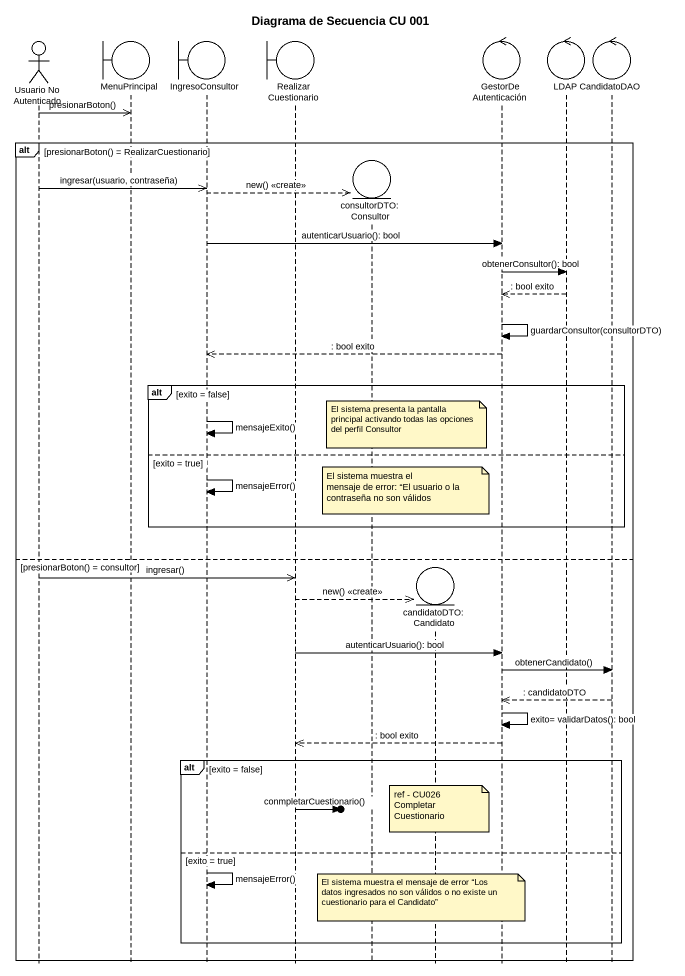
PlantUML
@startuml
title Diagrama de Secuencia CU 001
hide footbox
actor "Usuario No Autenticado" as Usuario_No_Autenticado
boundary MenuPrincipal
boundary IngresoConsultor
boundary RealizarCuestionario
entity "consultorDTO:Consultor" as consultorDTO_Consultor
entity "candidatoDTO:Candidato" as candidatoDTO_Candidato
control GestorDeAutenticación
control LDAP
control CandidatoDAO

Usuario_No_Autenticado ->> MenuPrincipal : presionarBoton()
alt presionarBoton() = RealizarCuestionario
  Usuario_No_Autenticado ->> IngresoConsultor : ingresar(usuario, contraseña)
  IngresoConsultor -->> consultorDTO_Consultor ** : new() <<create>>
  IngresoConsultor -> GestorDeAutenticación : autenticarUsuario(): bool
  GestorDeAutenticación -> LDAP : obtenerConsultor(): bool
  LDAP -->> GestorDeAutenticación : : bool exito
  GestorDeAutenticación -> GestorDeAutenticación : guardarConsultor(consultorDTO)
  GestorDeAutenticación -->> IngresoConsultor : : bool exito
  alt exito = false
    IngresoConsultor -> IngresoConsultor : mensajeExito()
    note over candidatoDTO_Candidato
      El sistema presenta la pantalla
      principal activando todas las opciones
      del perfil Consultor
    end note
  else exito = true
    IngresoConsultor -> IngresoConsultor : mensajeError()
    note over candidatoDTO_Candidato
      El sistema muestra el
      mensaje de error: “El usuario o la
      contraseña no son válidos
    end note
  end
else presionarBoton() = consultor
  Usuario_No_Autenticado ->> RealizarCuestionario : ingresar()
  RealizarCuestionario -->> candidatoDTO_Candidato ** : new() <<create>>
  RealizarCuestionario -> GestorDeAutenticación : autenticarUsuario(): bool
  GestorDeAutenticación -> CandidatoDAO : obtenerCandidato()
  CandidatoDAO -->> GestorDeAutenticación : : candidatoDTO
  GestorDeAutenticación -> GestorDeAutenticación : exito= validarDatos(): bool
  GestorDeAutenticación -->> RealizarCuestionario : : bool exito
  alt exito = false
    note over candidatoDTO_Candidato : ref - CU026 Completar Cuestionario
    RealizarCuestionario ->o] : conmpletarCuestionario()
  else exito = true
    IngresoConsultor -> IngresoConsultor : mensajeError()
    note over candidatoDTO_Candidato
      El sistema muestra el mensaje de error “Los
      datos ingresados no son válidos o no existe un
      cuestionario para el Candidato”
    end note
  end
end
@enduml
